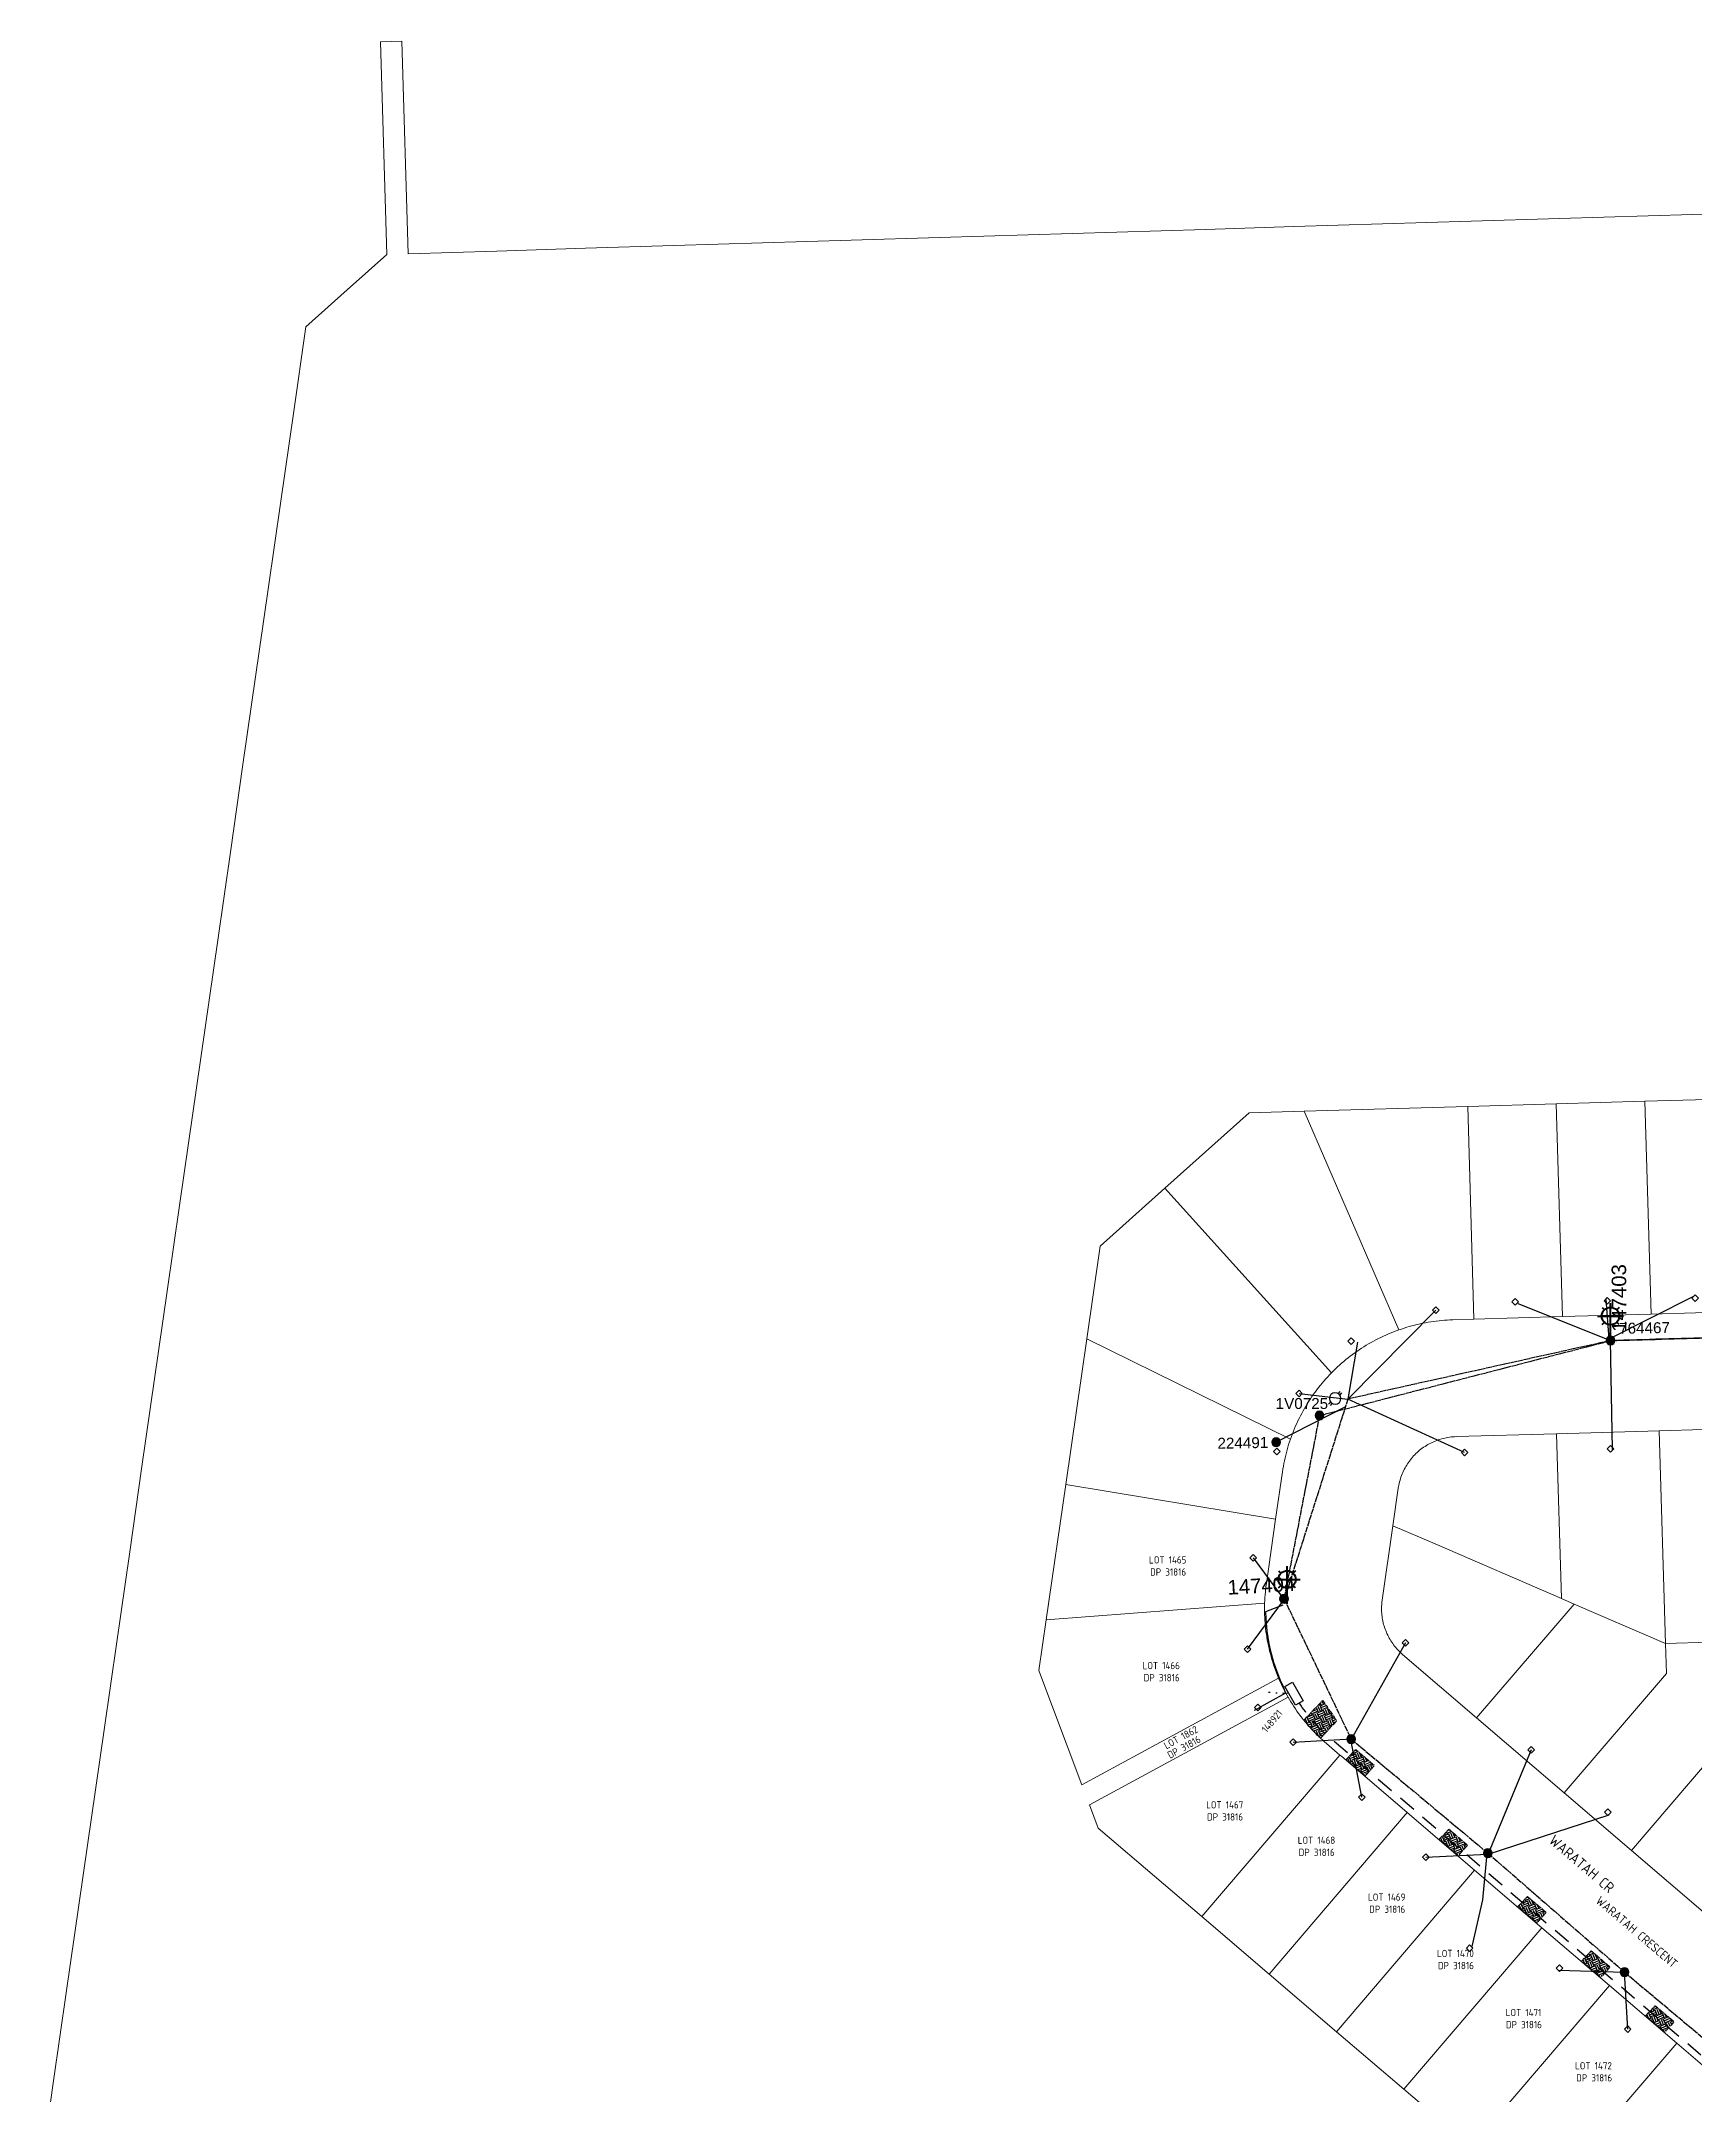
# Model space of a CAD drawing. Header units: metres. Extents: x 283062 to 284231, y 6112747 to 6113727.
# Drawn here: x 283072.9 to 283357.4, y 6113362.6 to 6113715.7 of the extents above; entities that cross this region are included whole.
import ezdxf
from ezdxf.enums import TextEntityAlignment as Align

# ---------------------------------------------------------------- set-up
doc = ezdxf.new("R2010")
doc.units = ezdxf.units.M
for name, pattern in [('Cable Exist OH', [1, 1, 0]), ('CENTER2', [1.125, 0.75, -0.125, 0.125, -0.125]), ('DASHDOT2', [0.5, 0.25, -0.125, 0, -0.125]), ('IECLdasha', [5, 3, -2])]:
    doc.linetypes.add(name, pattern=pattern)
doc.layers.get('0').update_dxf_attribs({"color": 6})
for name, color, linetype in [('_User Miscellaneous1', 7, 'Continuous'), ('_User Miscellaneous8', 7, 'Continuous'), ('Equip_SP_LV_EXT', 7, 'Continuous'), ('Equip_SP_SL_EXT', 7, 'Continuous'), ('Mains_LV_EXT', 7, 'Continuous'), ('Mains_SL_EXT', 7, 'Continuous'), ('Services_SP_EXT', 7, 'Continuous'), ('Services_SP_NEW_UG', 2, 'DASHDOT2'), ('SupportsOH_SP_TR_HV_LV_SL_EXT', 7, 'Continuous'), ('SupportsUG_SP_LV_NEW', 2, 'Continuous'), ('Trench_SP_NEW', 2, 'Continuous')]:
    doc.layers.add(name, color=color, linetype=linetype)
doc.layers.add('Cadastre Land Parcels_SP_EXT', color=9, linetype='Continuous', lineweight=5)
doc.layers.add('Cadastre Roads_SP_EXT', color=9, linetype='Continuous', lineweight=5)
doc.styles.add('iecARIAL', font='arial.ttf', dxfattribs={"height": 2})
doc.styles.add('POLE_LABEL', font='arial.ttf')
doc.styles.get("Standard").update_dxf_attribs({"font": 'isocp.shx'})

# ---------------------------------------------------------------- blocks, each defined once
blk = doc.blocks.new('LV_OH_LINKS_OPEN_EXT')
for p, q in [((-0.17, 4.97), (-0.17, 5.46)), ((0.17, 4.97), (0.17, 5.46)), ((-0.17, 3), (-0.17, 2.5)), ((0.17, 3), (0.17, 2.5))]:
    blk.add_line(p, q)
blk.add_lwpolyline([(0, 2.99, 1), (0, 4.98, 1)], format="xyb", close=True)
at = {"flags": 1}
blk.add_attdef('Z', (0, 0), '', height=0.2, dxfattribs=at)
at = {"flags": 9}
for tag, p in [('ACTUAL_STATUS', (0, 0)), ('STATE', (0, -1.2)), ('SWITCH_TYPE', (0, -1.4)), ('CONSTRUCTED_VOLTAGE', (0, -0.2)), ('NO_PHASES', (0, -0.4)), ('OPERATING_VOLTAGE', (0, -0.6)), ('ORIENTATION', (0, -0.8)), ('OWNED_BY', (0, -1)), ('USAGE', (0, -1.6)), ('LEGEND', (0, -1.8)), ('NOTES', (0, -2))]:
    blk.add_attdef(tag, text='', height=0.2, dxfattribs=at).set_placement(p, align=Align.MIDDLE_LEFT)
blk = doc.blocks.new('SL_LANTERN_EXT')
at = {"lineweight": 40}
for p, q in [((-2.25, 4.22), (2.25, 4.22)), ((-1.46, 5.68), (-1.06, 5.28)), ((0, 1.97), (0, 6.47)), ((1.46, 5.68), (1.06, 5.28)), ((-1.46, 2.76), (-1.06, 3.16)), ((0, 0), (0, 2.72)), ((1.46, 2.76), (1.06, 3.16))]:
    blk.add_line(p, q, dxfattribs=at)
blk.add_circle((0, 4.22), 1.5, dxfattribs=at)
at = {"style": 'iecARIAL', "flags": 8}
blk.add_attdef('ASSET_NUM', (1.5, 1.5), '', height=2.5, dxfattribs=at)
for tag, p, height, flags in [('STATE', (0.98, -2.25), 0.2, 9), ('CONSTRUCTED_VOLTAGE', (0.98, -0.65), 0.2, 9), ('CONTROL_TYPE', (0.98, -0.85), 0.2, 9), ('LANTERN_PURPOSE', (0.98, -1.05), 0.2, 9), ('LANTERN_TYPE', (0.98, -1.25), 0.2, 9), ('NO_PHASES', (0.98, -1.45), 0.2, 9), ('OPERATING_VOLTAGE', (0.98, -1.65), 0.2, 9), ('ORIENTATION', (0.98, -1.85), 0.2, 9), ('OWNED_BY', (0.98, -2.05), 0.2, 9), ('USAGE', (0.98, -2.45), 0.2, 9), ('CEXIST', (0.98, -2.65), 0.2, 9), ('CNEW', (0.98, -2.85), 0.2, 9), ('CNUMBER', (0.98, -3.05), 0.2, 9), ('CREMOVE', (0.98, -3.25), 0.2, 9), ('CREPLACE', (0.98, -3.45), 0.2, 9), ('LKINGHEIGHT', (0.98, -3.65), 0.2, 9), ('LNUMBER', (2.18, -3.25), 2.5, 8), ('LBRACKET', (0.98, -3.85), 0.2, 9), ('LBRACKETVOCAB', (0.98, -4.05), 0.2, 9), ('LCATEGORY', (0.98, -4.25), 0.2, 9), ('LCHARGE1', (0.98, -4.45), 0.2, 9), ('LCHARGE1PERCENT', (0.98, -4.65), 0.2, 9), ('LCHARGE2', (0.98, -4.85), 0.2, 9), ('LCHARGE2PERCENT', (0.98, -5.05), 0.2, 9), ('LCHARGE3', (0.98, -5.25), 0.2, 9), ('LCHARGE3PERCENT', (0.98, -5.45), 0.2, 9), ('LEXIST', (0.98, -5.65), 0.2, 9), ('LLAMP', (0.98, -5.85), 0.2, 9), ('LLAMPVOCAB', (0.98, -6.05), 0.2, 9), ('LMAST', (0.98, -6.25), 0.2, 9), ('LMASTVOCAB', (0.98, -6.45), 0.2, 9), ('LNEW', (0.98, -6.65), 0.2, 9), ('LANTNUMBER', (0.98, -6.85), 0.2, 9), ('LOUTREACH', (0.98, -7.25), 0.2, 9), ('STREETNAME', (0.98, -9.25), 0.2, 9), ('SUBURB', (0.98, -9.45), 0.2, 1), ('LOUTREACHVOCAB', (0.98, -7.45), 0.2, 9), ('LRATECODE', (0.98, -7.65), 0.2, 9), ('LREMOVE', (0.98, -7.85), 0.2, 9), ('LREPLACE', (0.98, -8.05), 0.2, 9), ('LTYPE', (0.98, -8.25), 0.2, 9), ('LTYPEVOCAB', (0.98, -8.45), 0.2, 9), ('LEGEND', (0.98, -8.65), 0.2, 9), ('LOCATION', (0.98, -8.85), 0.2, 9), ('NOTES', (0.98, -9.05), 0.2, 9)]:
    blk.add_attdef(tag, p, '', height=height, dxfattribs=dict(flags=flags))
blk = doc.blocks.new('CCP_EXT')
blk.add_wipeout([(0, 0.57), (0.57, 0), (0, -0.57), (-0.57, 0)])
blk.add_lwpolyline([(-0.57, 0), (0, 0.57), (0.57, 0), (0, -0.57), (-0.57, 0)])
at = {"flags": 1}
blk.add_attdef('Z', (0, 0), '', height=0.2, dxfattribs=at)
at = {"flags": 9}
for tag, p in [('CCP_TYPE', (0, 0)), ('STATE', (0, -1.8)), ('CONSTRUCTED_VOLTAGE', (0, -0.2)), ('NO_PHASES', (0, -0.4)), ('OPERATING_VOLTAGE', (0, -0.6)), ('ORIENTATION', (0, -0.8)), ('OWNED_BY', (0, -1)), ('USAGE', (0, -1.2)), ('LEGEND', (0, -1.4)), ('LIFE_SUPPORT', (0, -1.6)), ('NOTES', (0, -2))]:
    blk.add_attdef(tag, text='', height=0.2, dxfattribs=at).set_placement(p, align=Align.MIDDLE_LEFT)
blk = doc.blocks.new('POLE_EXT')
blk.add_hatch(color=256).paths.add_polyline_path([(-1, 0, 1), (1, 0, 1)])
blk.add_lwpolyline([(-1, 0, 1), (1, 0, 1)], format="xyb", close=True)
for tag, height, flags, p in [('pNumber', 2.5, 8, (-17.84, 2.07)), ('OWNED_BY', 0.2, 9, (1.35, -0.4)), ('PARENT', 0.2, 9, (1.35, -0.6)), ('SPECIAL_USE', 0.2, 9, (1.35, -0.8)), ('STATE', 0.2, 9, (1.35, -1)), ('USAGE', 0.2, 9, (1.35, -1.2)), ('cLV', 0.2, 9, (1.35, -1.4)), ('hDepth', 0.2, 9, (1.35, -1.6)), ('hDia', 0.2, 9, (1.35, -1.8)), ('cHV', 0.2, 9, (1.35, -2)), ('LBRACKET', 0.2, 9, (1.35, -2.2)), ('LExisting', 0.2, 9, (1.35, -2.4)), ('LANTNUMBER', 0.2, 9, (1.35, -2.6)), ('LOther', 0.2, 9, (1.35, -2.8)), ('LRemove', 0.2, 9, (1.35, -3)), ('LEGEND', 0.2, 9, (1.35, -3.2)), ('cLinedev', 0.2, 9, (1.35, -3.4)), ('LOCATION', 0.2, 9, (1.35, -3.6)), ('pExisting', 0.2, 9, (1.35, -3.8)), ('PFNUMBER', 0.2, 9, (1.35, -4)), ('NEWPFNUMBER', 0.2, 9, (1.35, -4.2)), ('pFooting', 0.2, 9, (1.35, -4.4)), ('pNew', 0.2, 9, (1.35, -4.6)), ('pRelocate', 0.2, 9, (1.35, -5)), ('pRemove', 0.2, 9, (1.35, -5.2)), ('pReplace', 0.2, 9, (1.35, -5.4)), ('pStay', 0.2, 9, (1.35, -5.6)), ('pType', 0.2, 9, (1.35, -5.8)), ('cspan', 0.2, 9, (1.35, -6)), ('STREETNAME', 0.2, 9, (1.35, -6.2)), ('SUBURB', 0.2, 9, (1.35, -6.4)), ('NOTES', 0.2, 9, (1.35, -6.6)), ('MAINTAINED_BY', 0.2, 9, (1.36, -6.81)), ('OPERATED_BY', 0.2, 9, (1.36, -7.01))]:
    blk.add_attdef(tag, text='', height=height, dxfattribs=dict(flags=flags)).set_placement(p, align=Align.MIDDLE_LEFT)
at = {"style": 'POLE_LABEL'}
for tag, height, flags, p in [('STRUCTURE_PLANT_NUMBER', 0.2, 9, (1.35, 0.03)), ('ASSET_NUM', 2.5, 8, (2, 2)), ('STREET_CODE', 0.2, 9, (1.35, -0.2))]:
    blk.add_attdef(tag, text='', height=height, dxfattribs=dict(at, flags=flags)).set_placement(p, align=Align.MIDDLE_LEFT)
at = {"flags": 1}
blk.add_attdef('Z', (1.35, -7.33), '', height=0.2, dxfattribs=at)
blk = doc.blocks.new('PILLAR_NEW')
blk.add_wipeout([(-2.47, 0.99), (2.47, 0.99), (2.47, -0.99), (-2.47, -0.99)])
at = {"lineweight": -3}
blk.add_lwpolyline([(-2.47, 0.99), (2.47, 0.99), (2.47, -0.99), (-2.47, -0.99)], close=True, dxfattribs=at)
for tag, height, flags, p in [('ASSET_NUM', 2.5, 8, (2, 4)), ('STREET_CODE', 0.2, 9, (1.5, 2)), ('STATE', 0.2, 9, (1.5, 1.2)), ('SUPPORT_TYPE', 0.2, 9, (1.5, 1)), ('SUBURB', 0.2, 9, (1.5, 0.2)), ('STREETNAME', 0.2, 9, (1.5, 0)), ('OWNED_BY', 0.2, 9, (1.5, 1.8)), ('OPERATED_BY', 0.2, 9, (1.5, 1.6)), ('MAINTAINED_BY', 0.2, 9, (1.5, 1.4)), ('USAGE', 0.2, 9, (1.5, 0.8)), ('LEGEND', 0.2, 9, (1.5, 0.6)), ('PARENT', 0.2, 9, (1.5, 0.4)), ('Z', 0.2, 1, (1.5, -0.6)), ('LOCATION', 0.2, 9, (1.5, -0.2)), ('NOTES', 0.2, 9, (1.5, -0.4))]:
    blk.add_attdef(tag, text='', height=height, dxfattribs=dict(flags=flags)).set_placement(p, align=Align.MIDDLE_LEFT)

msp = doc.modelspace()

# ---------------------------------------------------------------- hatches: boundary and pattern name
at = {"layer": '_User Miscellaneous1', "true_color": 0x939598}
h = msp.add_hatch(dxfattribs=at)
h.set_pattern_fill('EARTH', color=252, scale=0.15, angle=-157.3226)
h.set_pattern_definition([(202.677350448, (-1817101.5174, 11924140.3854), (-0.51163465611, -1.24609087897), [0.9525, -0.9525]), (202.677350448, (-1817101.3797, 11924140.0558), (-0.51163465611, -1.24609087897), [0.9525, -0.9525]), (202.677350448, (-1817101.242, 11924139.7262), (-0.51163465611, -1.24609087897), [0.9525, -0.9525]), (292.677350448, (-1817101.3059, 11924139.5705), (1.24609087897, -0.51163465611), [0.9525, -0.9525]), (292.677350448, (-1817101.6355, 11924139.4328), (1.24609087897, -0.51163465611), [0.9525, -0.9525]), (292.677350448, (-1817101.9651, 11924139.2951), (1.24609087897, -0.51163465611), [0.9525, -0.9525])])
edge = h.paths.add_edge_path()
edge.add_line((283290.13, 6113427.03), (283293.35, 6113430.4))
edge.add_arc((283158.25, 6113334.37), 165.75, 33.933, 35.4075, ccw=False)
edge.add_line((283295.78, 6113426.89), (283293.01, 6113423.91))
edge.add_arc((283312.82, 6113445.1), 29.01, 218.5352, 226.9448, ccw=False)
h = msp.add_hatch(dxfattribs=at)
h.set_pattern_fill('EARTH', color=252, scale=0.15, angle=-157.3226)
h.set_pattern_definition([(202.677350448, (-1817094.2578, 11924133.6086), (-0.51163465611, -1.24609087897), [0.9525, -0.9525]), (202.677350448, (-1817094.12, 11924133.2791), (-0.51163465611, -1.24609087897), [0.9525, -0.9525]), (202.677350448, (-1817093.9823, 11924132.9495), (-0.51163465611, -1.24609087897), [0.9525, -0.9525]), (292.677350448, (-1817094.0463, 11924132.7937), (1.24609087897, -0.51163465611), [0.9525, -0.9525]), (292.677350448, (-1817094.3759, 11924132.656), (1.24609087897, -0.51163465611), [0.9525, -0.9525]), (292.677350448, (-1817094.7054, 11924132.5183), (1.24609087897, -0.51163465611), [0.9525, -0.9525])])
edge = h.paths.add_edge_path()
edge.add_line((283297.39, 6113420.25), (283299.04, 6113422))
edge.add_arc((285614.32, 6116129.24), 3562.26, 229.46239, 229.53064)
edge.add_line((283302.27, 6113419.24), (283300.66, 6113417.41))
edge.add_arc((283449.81, 6113592.57), 230.06, 228.5059, 229.5853, ccw=False)
h = msp.add_hatch(dxfattribs=at)
h.set_pattern_fill('EARTH', color=252, scale=0.15, angle=-157.3226)
h.set_pattern_definition([(202.677350448, (-1817078.2234, 11924119.8855), (-0.51163465611, -1.24609087897), [0.9525, -0.9525]), (202.677350448, (-1817078.08565, 11924119.5559), (-0.51163465611, -1.24609087897), [0.9525, -0.9525]), (202.677350448, (-1817077.9479, 11924119.2263), (-0.51163465611, -1.24609087897), [0.9525, -0.9525]), (292.677350448, (-1817078.0119, 11924119.07055), (1.24609087897, -0.51163465611), [0.9525, -0.9525]), (292.677350448, (-1817078.3415, 11924118.9328), (1.24609087897, -0.51163465611), [0.9525, -0.9525]), (292.677350448, (-1817078.671, 11924118.7951), (1.24609087897, -0.51163465611), [0.9525, -0.9525])])
edge = h.paths.add_edge_path()
edge.add_line((283313.42, 6113406.53), (283315.07, 6113408.27))
edge.add_arc((285630.35, 6116115.52), 3562.26, 229.46239, 229.53064)
edge.add_line((283318.3, 6113405.52), (283316.69, 6113403.69))
edge.add_arc((283465.84, 6113578.85), 230.06, 228.5059, 229.5853, ccw=False)
h = msp.add_hatch(dxfattribs=at)
h.set_pattern_fill('EARTH', color=252, scale=0.15, angle=-157.3226)
h.set_pattern_definition([(202.677350448, (-1817064.7066, 11924108.3306), (-0.51163465611, -1.24609087897), [0.9525, -0.9525]), (202.677350448, (-1817064.5689, 11924108.00105), (-0.51163465611, -1.24609087897), [0.9525, -0.9525]), (202.677350448, (-1817064.4312, 11924107.6715), (-0.51163465611, -1.24609087897), [0.9525, -0.9525]), (292.677350448, (-1817064.4951, 11924107.5157), (1.24609087897, -0.51163465611), [0.9525, -0.9525]), (292.677350448, (-1817064.8247, 11924107.378), (1.24609087897, -0.51163465611), [0.9525, -0.9525]), (292.677350448, (-1817065.1543, 11924107.2403), (1.24609087897, -0.51163465611), [0.9525, -0.9525])])
edge = h.paths.add_edge_path()
edge.add_line((283326.94, 6113394.98), (283328.59, 6113396.72))
edge.add_arc((285643.87, 6116103.96), 3562.26, 229.46239, 229.53064)
edge.add_line((283331.82, 6113393.96), (283330.21, 6113392.13))
edge.add_arc((283479.36, 6113567.29), 230.06, 228.5059, 229.5853, ccw=False)
h = msp.add_hatch(dxfattribs=at)
h.set_pattern_fill('EARTH', color=252, scale=0.15, angle=-157.3226)
h.set_pattern_definition([(202.677350448, (-1817053.749, 11924098.964), (-0.51163465611, -1.24609087897), [0.9525, -0.9525]), (202.677350448, (-1817053.6113, 11924098.6344), (-0.51163465611, -1.24609087897), [0.9525, -0.9525]), (202.677350448, (-1817053.4736, 11924098.3049), (-0.51163465611, -1.24609087897), [0.9525, -0.9525]), (292.677350448, (-1817053.5375, 11924098.1491), (1.24609087897, -0.51163465611), [0.9525, -0.9525]), (292.677350448, (-1817053.8671, 11924098.0114), (1.24609087897, -0.51163465611), [0.9525, -0.9525]), (292.677350448, (-1817054.1967, 11924097.8737), (1.24609087897, -0.51163465611), [0.9525, -0.9525])])
edge = h.paths.add_edge_path()
edge.add_line((283337.89, 6113385.61), (283339.55, 6113387.35))
edge.add_arc((285654.83, 6116094.6), 3562.26, 229.46239, 229.53064)
edge.add_line((283342.78, 6113384.6), (283341.17, 6113382.77))
edge.add_arc((283490.32, 6113557.93), 230.06, 228.5059, 229.5853, ccw=False)
h = msp.add_hatch(dxfattribs=at)
h.set_pattern_fill('EARTH', color=252, scale=0.15, angle=-157.3226)
h.set_pattern_definition([(202.677350448, (-1817042.7299, 11924089.5448), (-0.51163465611, -1.24609087897), [0.9525, -0.9525]), (202.677350448, (-1817042.5922, 11924089.2152), (-0.51163465611, -1.24609087897), [0.9525, -0.9525]), (202.677350448, (-1817042.4545, 11924088.8857), (-0.51163465611, -1.24609087897), [0.9525, -0.9525]), (292.677350448, (-1817042.5184, 11924088.7299), (1.24609087897, -0.51163465611), [0.9525, -0.9525]), (292.677350448, (-1817042.848, 11924088.5922), (1.24609087897, -0.51163465611), [0.9525, -0.9525]), (292.677350448, (-1817043.1776, 11924088.4545), (1.24609087897, -0.51163465611), [0.9525, -0.9525])])
edge = h.paths.add_edge_path()
edge.add_line((283348.91, 6113376.19), (283350.57, 6113377.93))
edge.add_arc((285665.85, 6116085.18), 3562.26, 229.46239, 229.53064)
edge.add_line((283353.8, 6113375.18), (283352.19, 6113373.35))
edge.add_arc((283501.34, 6113548.51), 230.06, 228.5059, 229.5853, ccw=False)

# ---------------------------------------------------------------- linework, layer by layer
at = {"layer": '_User Miscellaneous1', "color": 252, "linetype": 'CENTER2', "true_color": 0x939598, "flags": 128}
for points in [[(283290.13, 6113427.03), (283293.35, 6113430.4, -0.006434), (283295.78, 6113426.89), (283293.01, 6113423.91, -0.03671), (283290.13, 6113427.03)], [(283297.39, 6113420.25), (283299.04, 6113422, 0.000298), (283302.27, 6113419.24), (283300.66, 6113417.41, -0.00471), (283297.39, 6113420.25)], [(283313.42, 6113406.53), (283315.07, 6113408.27, 0.000298), (283318.3, 6113405.52), (283316.69, 6113403.69, -0.00471), (283313.42, 6113406.53)], [(283326.94, 6113394.98), (283328.59, 6113396.72, 0.000298), (283331.82, 6113393.96), (283330.21, 6113392.13, -0.00471), (283326.94, 6113394.98)], [(283337.89, 6113385.61), (283339.55, 6113387.35, 0.000298), (283342.78, 6113384.6), (283341.17, 6113382.77, -0.00471), (283337.89, 6113385.61)], [(283348.91, 6113376.19), (283350.57, 6113377.93, 0.000298), (283353.8, 6113375.18), (283352.19, 6113373.35, -0.00471), (283348.91, 6113376.19)]]:
    msp.add_lwpolyline(points, format="xyb", dxfattribs=at)
at = {"layer": 'Cadastre Land Parcels_SP_EXT', "color": 251, "linetype": 'Continuous', "lineweight": 15, "true_color": 0x636466}
for points in [[(283364.6, 6113686.14), (283349.36, 6113685.67), (283334.13, 6113685.21), (283318.89, 6113684.74), (283303.66, 6113684.28), (283288.42, 6113683.81), (283273.19, 6113683.34), (283257.95, 6113682.88), (283242.72, 6113682.41), (283227.48, 6113681.95), (283212.25, 6113681.48), (283197.02, 6113681.01), (283181.78, 6113680.55), (283166.55, 6113680.08), (283151.31, 6113679.61), (283136.08, 6113679.15), (283134.96, 6113715.71), (283131.3, 6113715.6), (283132.42, 6113679.04), (283129.24, 6113676.19), (283125.6, 6113672.94), (283118.49, 6113666.59), (283116.34, 6113651.67), (283114.17, 6113636.58), (283112, 6113621.49), (283109.83, 6113606.41), (283107.66, 6113591.32), (283105.49, 6113576.24), (283103.32, 6113561.15), (283101.15, 6113546.06), (283098.98, 6113530.97), (283096.81, 6113515.89), (283094.64, 6113500.8), (283092.47, 6113485.72), (283090.29, 6113470.63), (283088.12, 6113455.54), (283085.95, 6113440.46), (283083.78, 6113425.37), (283081.61, 6113410.28), (283079.44, 6113395.2), (283077.27, 6113380.11), (283075.1, 6113365.02), (283072.93, 6113349.94)], [(283318.95, 6113353.67), (283307.35, 6113363.57), (283295.76, 6113373.46), (283284.16, 6113383.36), (283272.57, 6113393.25), (283254.75, 6113408.45), (283253.25, 6113412.45), (283287.42, 6113430.97), (283287.2, 6113431.36), (283286.98, 6113431.77), (283286.76, 6113432.17), (283286.56, 6113432.58), (283286.36, 6113432.99), (283286.16, 6113433.41), (283285.97, 6113433.83), (283285.79, 6113434.25), (283251.95, 6113415.91), (283244.56, 6113435.54), (283245.82, 6113444.29), (283249.17, 6113467.52), (283252.78, 6113492.56), (283255.08, 6113508.52), (283266.23, 6113518.47), (283280.75, 6113531.42), (283290.2, 6113531.7), (283318.31, 6113532.52), (283333.55, 6113532.97), (283348.78, 6113533.42), (283364.02, 6113533.86)], [(283360.34, 6113420.8), (283346.49, 6113404.62), (283371.53, 6113383.19)]]:
    msp.add_lwpolyline(points, dxfattribs=at)
for points in [[(283295.23, 6113487.09), (283295.58, 6113487.42), (283295.92, 6113487.75), (283296.28, 6113488.07), (283296.63, 6113488.38), (283297, 6113488.69), (283297.36, 6113489), (283297.74, 6113489.3), (283298.11, 6113489.59), (283298.49, 6113489.88), (283298.88, 6113490.16), (283299.27, 6113490.43), (283299.66, 6113490.7), (283300.06, 6113490.96), (283300.46, 6113491.22), (283300.87, 6113491.47), (283301.28, 6113491.71), (283301.7, 6113491.95), (283302.11, 6113492.18), (283302.53, 6113492.4), (283302.96, 6113492.62), (283303.39, 6113492.83), (283303.82, 6113493.04), (283304.25, 6113493.23), (283304.69, 6113493.42), (283305.13, 6113493.61), (283305.57, 6113493.78), (283306.02, 6113493.95), (283306.47, 6113494.11), (283290.2, 6113531.7), (283280.75, 6113531.42), (283266.23, 6113518.47), (283294.9, 6113486.75), (283295.23, 6113487.09)], [(283306.92, 6113494.27), (283307.37, 6113494.42), (283307.82, 6113494.56), (283308.27, 6113494.69), (283308.73, 6113494.82), (283309.19, 6113494.93), (283309.65, 6113495.05), (283310.11, 6113495.15), (283310.57, 6113495.25), (283311.04, 6113495.34), (283311.5, 6113495.42), (283311.97, 6113495.5), (283312.44, 6113495.57), (283312.91, 6113495.63), (283313.38, 6113495.68), (283313.85, 6113495.73), (283314.32, 6113495.77), (283314.79, 6113495.8), (283315.26, 6113495.83), (283315.74, 6113495.84), (283319.39, 6113495.95), (283318.31, 6113532.52), (283290.2, 6113531.7), (283306.47, 6113494.11), (283306.92, 6113494.27)], [(283334.63, 6113496.4), (283333.55, 6113532.97), (283318.31, 6113532.52), (283319.39, 6113495.95), (283334.63, 6113496.4)], [(283349.86, 6113496.84), (283348.78, 6113533.42), (283333.55, 6113532.97), (283334.63, 6113496.4), (283349.86, 6113496.84)], [(283365.1, 6113497.29), (283364.02, 6113533.86), (283348.78, 6113533.42), (283349.86, 6113496.84), (283365.1, 6113497.29)], [(283287.99, 6113475.81), (283288.16, 6113476.26), (283288.33, 6113476.71), (283288.51, 6113477.16), (283288.7, 6113477.6), (283288.9, 6113478.04), (283289.11, 6113478.48), (283289.32, 6113478.91), (283289.53, 6113479.34), (283289.76, 6113479.77), (283289.99, 6113480.2), (283290.23, 6113480.62), (283290.47, 6113481.03), (283290.73, 6113481.45), (283290.98, 6113481.85), (283291.25, 6113482.26), (283291.52, 6113482.66), (283291.8, 6113483.05), (283292.08, 6113483.44), (283292.37, 6113483.83), (283292.66, 6113484.21), (283292.97, 6113484.59), (283293.27, 6113484.96), (283293.59, 6113485.33), (283293.9, 6113485.69), (283294.23, 6113486.05), (283294.56, 6113486.4), (283294.9, 6113486.75), (283266.23, 6113518.47), (283255.08, 6113508.52), (283252.78, 6113492.56), (283287.82, 6113475.35), (283287.99, 6113475.81)], [(283286.46, 6113469.72), (283286.53, 6113470.2), (283286.61, 6113470.68), (283286.7, 6113471.15), (283286.79, 6113471.63), (283286.9, 6113472.1), (283287.01, 6113472.57), (283287.12, 6113473.04), (283287.25, 6113473.51), (283287.38, 6113473.97), (283287.52, 6113474.43), (283287.67, 6113474.89), (283287.82, 6113475.35), (283252.78, 6113492.56), (283249.17, 6113467.52), (283285.28, 6113461.58), (283286.46, 6113469.72)], [(283333.59, 6113476.26), (283316.33, 6113475.77), (283316.04, 6113475.75), (283315.76, 6113475.73), (283315.48, 6113475.71), (283315.19, 6113475.67), (283314.91, 6113475.63), (283314.63, 6113475.58), (283314.36, 6113475.52), (283314.08, 6113475.45), (283313.81, 6113475.38), (283313.53, 6113475.3), (283313.26, 6113475.21), (283313, 6113475.11), (283312.73, 6113475.01), (283312.47, 6113474.9), (283312.21, 6113474.78), (283311.96, 6113474.66), (283311.7, 6113474.53), (283311.46, 6113474.39), (283311.21, 6113474.24), (283310.97, 6113474.09), (283310.74, 6113473.93), (283310.5, 6113473.77), (283310.28, 6113473.6), (283310.05, 6113473.42), (283309.84, 6113473.24), (283309.62, 6113473.05), (283309.42, 6113472.85), (283309.22, 6113472.65), (283309.02, 6113472.45), (283308.83, 6113472.24), (283308.65, 6113472.02), (283308.47, 6113471.8), (283308.3, 6113471.57), (283308.13, 6113471.34), (283307.97, 6113471.11), (283307.82, 6113470.87), (283307.67, 6113470.62), (283307.53, 6113470.38), (283307.4, 6113470.13), (283307.27, 6113469.87), (283307.15, 6113469.61), (283307.04, 6113469.35), (283306.94, 6113469.09), (283306.84, 6113468.82), (283306.75, 6113468.55), (283306.67, 6113468.28), (283306.59, 6113468.01), (283306.53, 6113467.73), (283306.47, 6113467.45), (283306.41, 6113467.17), (283306.37, 6113466.89), (283305.44, 6113460.43), (283312.69, 6113457.31), (283334.42, 6113447.94), (283333.59, 6113476.26)], [(283351.26, 6113476.78), (283333.59, 6113476.26), (283334.42, 6113447.94), (283336.62, 6113446.99), (283352.33, 6113440.22), (283351.26, 6113476.78)], [(283367.57, 6113440.66), (283366.5, 6113477.23), (283351.26, 6113476.78), (283352.33, 6113440.22), (283367.57, 6113440.66)], [(283283.39, 6113447.13), (283283.41, 6113447.61), (283283.43, 6113448.1), (283283.47, 6113448.58), (283283.51, 6113449.06), (283283.56, 6113449.54), (283283.62, 6113450.02), (283283.69, 6113450.5), (283285.28, 6113461.58), (283249.17, 6113467.52), (283245.82, 6113444.29), (283283.39, 6113447.13)], [(283336.62, 6113446.99), (283334.42, 6113447.94), (283312.69, 6113457.31), (283305.44, 6113460.43), (283303.61, 6113447.67), (283303.57, 6113447.39), (283303.54, 6113447.11), (283303.52, 6113446.83), (283303.51, 6113446.55), (283303.5, 6113446.27), (283303.5, 6113445.99), (283303.51, 6113445.71), (283303.53, 6113445.42), (283303.55, 6113445.14), (283303.58, 6113444.86), (283303.62, 6113444.58), (283303.67, 6113444.31), (283303.73, 6113444.03), (283303.79, 6113443.76), (283303.86, 6113443.48), (283303.94, 6113443.21), (283304.02, 6113442.94), (283304.11, 6113442.68), (283304.21, 6113442.41), (283304.32, 6113442.15), (283304.43, 6113441.89), (283304.55, 6113441.64), (283304.68, 6113441.39), (283304.81, 6113441.14), (283304.95, 6113440.89), (283305.1, 6113440.65), (283305.25, 6113440.42), (283305.41, 6113440.19), (283305.58, 6113439.96), (283305.75, 6113439.74), (283305.93, 6113439.52), (283306.12, 6113439.3), (283306.31, 6113439.1), (283306.5, 6113438.89), (283306.7, 6113438.7), (283306.91, 6113438.5), (283307.12, 6113438.32), (283319.85, 6113427.41), (283336.62, 6113446.99)], [(283285.79, 6113434.25), (283285.61, 6113434.7), (283285.43, 6113435.15), (283285.25, 6113435.61), (283285.09, 6113436.07), (283284.93, 6113436.53), (283284.78, 6113437), (283284.63, 6113437.47), (283284.5, 6113437.94), (283284.37, 6113438.41), (283284.25, 6113438.88), (283284.14, 6113439.36), (283284.03, 6113439.84), (283283.94, 6113440.32), (283283.85, 6113440.8), (283283.76, 6113441.28), (283283.69, 6113441.76), (283283.62, 6113442.25), (283283.56, 6113442.73), (283283.51, 6113443.22), (283283.47, 6113443.71), (283283.43, 6113444.2), (283283.41, 6113444.68), (283283.39, 6113445.17), (283283.38, 6113445.66), (283283.37, 6113446.15), (283283.38, 6113446.64), (283283.39, 6113447.13), (283245.82, 6113444.29), (283244.56, 6113435.54), (283251.95, 6113415.91), (283285.79, 6113434.25)], [(283352.48, 6113435.05), (283352.33, 6113440.22), (283336.62, 6113446.99), (283319.85, 6113427.41), (283334.91, 6113414.53), (283352.48, 6113435.05)], [(283360.34, 6113420.8), (283374.62, 6113437.47), (283377.6, 6113440.95), (283367.57, 6113440.66), (283352.33, 6113440.22), (283352.48, 6113435.05), (283334.91, 6113414.53), (283346.49, 6113404.62), (283360.34, 6113420.8)], [(283296.33, 6113421.02), (283294.04, 6113422.99), (283293.68, 6113423.3), (283293.33, 6113423.62), (283292.98, 6113423.94), (283292.64, 6113424.26), (283292.3, 6113424.6), (283291.97, 6113424.93), (283291.64, 6113425.28), (283291.32, 6113425.62), (283291, 6113425.98), (283290.69, 6113426.33), (283290.39, 6113426.69), (283290.09, 6113427.06), (283289.8, 6113427.43), (283289.51, 6113427.81), (283289.23, 6113428.19), (283288.95, 6113428.57), (283288.68, 6113428.96), (283288.42, 6113429.36), (283288.16, 6113429.75), (283287.91, 6113430.15), (283287.66, 6113430.56), (283287.42, 6113430.97), (283253.25, 6113412.45), (283254.75, 6113408.45), (283272.57, 6113393.25), (283296.33, 6113421.02)], [(283307.92, 6113411.12), (283296.61, 6113420.81), (283296.33, 6113421.02), (283272.57, 6113393.25), (283284.16, 6113383.36), (283307.92, 6113411.12)], [(283319.51, 6113401.22), (283307.92, 6113411.12), (283284.16, 6113383.36), (283295.76, 6113373.46), (283319.51, 6113401.22)], [(283331.09, 6113391.31), (283319.51, 6113401.22), (283295.76, 6113373.46), (283307.35, 6113363.57), (283331.09, 6113391.31)], [(283342.68, 6113381.41), (283331.09, 6113391.31), (283307.35, 6113363.57), (283318.95, 6113353.67), (283342.68, 6113381.41)], [(283354.26, 6113371.5), (283342.68, 6113381.41), (283318.95, 6113353.67), (283330.54, 6113343.78), (283354.26, 6113371.5)], [(283365.85, 6113361.6), (283362.33, 6113364.6), (283354.26, 6113371.5), (283330.54, 6113343.78), (283342.17, 6113333.86), (283365.85, 6113361.6)]]:
    msp.add_lwpolyline(points, close=True, dxfattribs=at)
at = {"layer": 'Mains_LV_EXT', "linetype": 'Cable Exist OH', "lineweight": 30}
msp.add_lwpolyline([(283342.88, 6113492.27), (283368.24, 6113493.01), (283396.82, 6113493.85)], dxfattribs=at)
at = {"layer": 'Mains_SL_EXT', "linetype": 'Cable Exist OH'}
msp.add_lwpolyline([(283428.98, 6113494.81), (283396.82, 6113493.85), (283368.24, 6113493.01), (283342.88, 6113492.27)], dxfattribs=at)
at = {"layer": 'Services_SP_NEW_UG', "color": 2, "linetype": 'DASHDOT2', "ltscale": 8, "flags": 128}
msp.add_lwpolyline([(283288.44, 6113431.57), (283284.07, 6113431.79)], dxfattribs=at)

# ---------------------------------------------------------------- block references
at = {"layer": 'Equip_SP_LV_EXT', "rotation": 317.2285988412327}
msp.add_blockref('LV_OH_LINKS_OPEN_EXT', (283292.81, 6113479.39), dxfattribs=at)
at = {"layer": 'Equip_SP_SL_EXT'}
ref = msp.add_blockref('SL_LANTERN_EXT', (283342.88, 6113492.27), dxfattribs=at)
ref.add_attrib('ASSET_NUM', '147403', dxfattribs={"layer": '0', "height": 2.5, "rotation": 90.3403, "style": 'iecARIAL'}).set_placement((283344.38, 6113493.77), align=Align.MIDDLE_LEFT)
ref = msp.add_blockref('SL_LANTERN_EXT', (283287.25, 6113447), dxfattribs=at)
ref.add_attrib('ASSET_NUM', '147404', dxfattribs={"layer": '0', "height": 2.5, "rotation": 3.2916, "style": 'iecARIAL'}).set_placement((283288.75, 6113448.5), align=Align.BOTTOM_RIGHT)
at = {"layer": 'SupportsOH_SP_TR_HV_LV_SL_EXT'}
ref = msp.add_blockref('POLE_EXT', (283342.89, 6113492.31), dxfattribs=dict(at, xscale=0.75, yscale=0.75))
ref.add_attrib('ASSET_NUM', '764467', dxfattribs={"layer": '0', "height": 1.875, "rotation": 1, "style": 'POLE_LABEL'}).set_placement((283344.39, 6113492.88), align=Align.BOTTOM_LEFT)
at = {"layer": 'SupportsOH_SP_TR_HV_LV_SL_EXT', "xscale": 0.75, "yscale": 0.75}
for p in [(283286.72, 6113447.9, 24.06), (283298.27, 6113423.77, 23.8), (283321.79, 6113404.15, 23.15), (283345.28, 6113383.71, 22.3)]:
    msp.add_blockref('POLE_EXT', p, dxfattribs=at)

# ---------------------------------------------------------------- texts
at = {"layer": '_User Miscellaneous8', "color": 251, "linetype": 'Continuous', "true_color": 0x636466}
for s, p in [('LOT 1862', (283266.49, 6113421.98)), ('DP 31816', (283267.11, 6113420.36))]:
    msp.add_text(s, height=1.25, rotation=28.6097, dxfattribs=at).set_placement(p)
at = {"layer": '_User Miscellaneous8', "color": 251, "linetype": 'Continuous', "true_color": 0x636466, "char_height": 1.25, "attachment_point": 1}
for s, insert in [('\\pi1.0355;LOT 1465\\P\\pi1.2179;DP 31816', (283262.48, 6113455.2)), ('\\pi1.0304;LOT 1466\\P\\pi1.2179;DP 31816', (283261.37, 6113437.03)), ('\\pi1.0614;LOT 1467\\P\\pi1.2179;DP 31816', (283272.27, 6113413.09)), ('\\pi1.0614;LOT 1468\\P\\pi1.2179;DP 31816', (283288.03, 6113407)), ('\\pi1.0166;LOT 1469\\P\\pi1.2179;DP 31816', (283300.16, 6113397.22)), ('\\pi1.1864;LOT 1471\\P\\pi1.2179;DP 31816', (283323.67, 6113377.38)), ('\\pi1.0238;LOT 1472\\P\\pi1.2179;DP 31816', (283335.76, 6113368.23))]:
    msp.add_mtext_dynamic_manual_height_columns(s, width=8.4978, gutter_width=4, heights=[3.57], dxfattribs=dict(at, insert=insert))
at = {"layer": '_User Miscellaneous8', "linetype": 'Continuous', "insert": (283341.09, 6113396.96), "char_height": 1.5, "attachment_point": 1, "rotation": 319.5179}
msp.add_mtext_dynamic_manual_height_columns('\\pi0.12437;WARATAH CRESCENT', width=18.6987, gutter_width=4, heights=[2.12], dxfattribs=at)
at = {"layer": 'Cadastre Roads_SP_EXT'}
msp.add_text('WARATAH CR', height=1.8, rotation=319.5879, dxfattribs=at).set_placement((283332.13, 6113406.06))

# ---------------------------------------------------------------- next in the draw order: block references
at = {"layer": 'Services_SP_EXT'}
for p in [(283342.33, 6113499.14), (283357.45, 6113499.59), (283312.84, 6113497.49), (283326.49, 6113498.96), (283298.28, 6113492.2), (283289.3, 6113483.19), (283285.5, 6113473.23), (283317.79, 6113473.04), (283342.88, 6113473.69), (283281.41, 6113454.94), (283280.44, 6113439.22), (283307.63, 6113440.33), (283282.23, 6113429.22), (283288.32, 6113423.22), (283329.22, 6113421.94), (283300.09, 6113413.75), (283342.41, 6113411.22), (283311.09, 6113403.47), (283318.65, 6113387.82), (283334.1, 6113384.37), (283345.83, 6113373.89)]:
    msp.add_blockref('CCP_EXT', p, dxfattribs=at)

# ---------------------------------------------------------------- next in the draw order: linework, layer by layer
at = {"layer": 'Cadastre Roads_SP_EXT', "linetype": 'Continuous'}
for points in [[(283365.1, 6113497.29), (283349.86, 6113496.84), (283334.63, 6113496.4), (283319.39, 6113495.95), (283315.74, 6113495.84), (283315.26, 6113495.83), (283314.79, 6113495.8), (283314.32, 6113495.77), (283313.85, 6113495.73), (283313.38, 6113495.68), (283312.91, 6113495.63), (283312.44, 6113495.57), (283311.97, 6113495.5), (283311.5, 6113495.42), (283311.04, 6113495.34), (283310.57, 6113495.25), (283310.11, 6113495.15), (283309.65, 6113495.05), (283309.19, 6113494.93), (283308.73, 6113494.82), (283308.27, 6113494.69), (283307.82, 6113494.56), (283307.37, 6113494.42), (283306.92, 6113494.27), (283306.47, 6113494.11), (283306.02, 6113493.95), (283305.57, 6113493.78), (283305.13, 6113493.61), (283304.69, 6113493.42), (283304.25, 6113493.23), (283303.82, 6113493.04), (283303.39, 6113492.83), (283302.96, 6113492.62), (283302.53, 6113492.4), (283302.11, 6113492.18), (283301.7, 6113491.95), (283301.28, 6113491.71), (283300.87, 6113491.47), (283300.46, 6113491.22), (283300.06, 6113490.96), (283299.66, 6113490.7), (283299.27, 6113490.43), (283298.88, 6113490.16), (283298.49, 6113489.88), (283298.11, 6113489.59), (283297.74, 6113489.3), (283297.36, 6113489), (283297, 6113488.69), (283296.63, 6113488.38), (283296.28, 6113488.07), (283295.92, 6113487.75), (283295.58, 6113487.42), (283295.23, 6113487.09), (283294.9, 6113486.75), (283294.56, 6113486.4), (283294.23, 6113486.05), (283293.9, 6113485.69), (283293.59, 6113485.33), (283293.27, 6113484.96), (283292.97, 6113484.59), (283292.66, 6113484.21), (283292.37, 6113483.83), (283292.08, 6113483.44), (283291.8, 6113483.05), (283291.52, 6113482.66), (283291.25, 6113482.26), (283290.98, 6113481.85), (283290.73, 6113481.45), (283290.47, 6113481.03), (283290.23, 6113480.62), (283289.99, 6113480.2), (283289.76, 6113479.77), (283289.53, 6113479.34), (283289.32, 6113478.91), (283289.11, 6113478.48), (283288.9, 6113478.04), (283288.7, 6113477.6), (283288.51, 6113477.16), (283288.33, 6113476.71), (283288.16, 6113476.26), (283287.99, 6113475.81), (283287.82, 6113475.35), (283287.67, 6113474.89), (283287.52, 6113474.43), (283287.38, 6113473.97), (283287.25, 6113473.51), (283287.12, 6113473.04), (283287.01, 6113472.57), (283286.9, 6113472.1), (283286.79, 6113471.63), (283286.7, 6113471.15), (283286.61, 6113470.68), (283286.53, 6113470.2), (283286.46, 6113469.72), (283285.28, 6113461.58), (283283.69, 6113450.5), (283283.62, 6113450.02), (283283.56, 6113449.54), (283283.51, 6113449.06), (283283.47, 6113448.58), (283283.43, 6113448.1), (283283.41, 6113447.61), (283283.39, 6113447.13), (283283.38, 6113446.64), (283283.37, 6113446.15), (283283.38, 6113445.66), (283283.39, 6113445.17), (283283.41, 6113444.68), (283283.43, 6113444.2), (283283.47, 6113443.71), (283283.51, 6113443.22), (283283.56, 6113442.73), (283283.62, 6113442.25), (283283.69, 6113441.76), (283283.76, 6113441.28), (283283.85, 6113440.8), (283283.94, 6113440.32), (283284.03, 6113439.84), (283284.14, 6113439.36), (283284.25, 6113438.88), (283284.37, 6113438.41), (283284.5, 6113437.94), (283284.63, 6113437.47), (283284.78, 6113437), (283284.93, 6113436.53), (283285.09, 6113436.07), (283285.25, 6113435.61), (283285.43, 6113435.15), (283285.61, 6113434.7), (283285.79, 6113434.25), (283285.97, 6113433.83), (283286.16, 6113433.41), (283286.36, 6113432.99), (283286.56, 6113432.58), (283286.76, 6113432.17), (283286.98, 6113431.77), (283287.2, 6113431.36), (283287.42, 6113430.97), (283287.66, 6113430.56), (283287.91, 6113430.15), (283288.16, 6113429.75), (283288.42, 6113429.36), (283288.68, 6113428.96), (283288.95, 6113428.57), (283289.23, 6113428.19), (283289.51, 6113427.81), (283289.8, 6113427.43), (283290.09, 6113427.06), (283290.39, 6113426.69), (283290.69, 6113426.33), (283291, 6113425.98), (283291.32, 6113425.62), (283291.64, 6113425.28), (283291.97, 6113424.93), (283292.3, 6113424.6), (283292.64, 6113424.26), (283292.98, 6113423.94), (283293.33, 6113423.62), (283293.68, 6113423.3), (283294.04, 6113422.99), (283296.33, 6113421.02), (283296.61, 6113420.81), (283307.92, 6113411.12), (283319.51, 6113401.22), (283331.09, 6113391.31), (283342.68, 6113381.41), (283354.26, 6113371.5), (283362.33, 6113364.6)], [(283371.53, 6113383.19), (283346.49, 6113404.62), (283334.91, 6113414.53), (283319.85, 6113427.41), (283307.12, 6113438.32), (283306.91, 6113438.5), (283306.7, 6113438.7), (283306.5, 6113438.89), (283306.31, 6113439.1), (283306.12, 6113439.3), (283305.93, 6113439.52), (283305.75, 6113439.74), (283305.58, 6113439.96), (283305.41, 6113440.19), (283305.25, 6113440.42), (283305.1, 6113440.65), (283304.95, 6113440.89), (283304.81, 6113441.14), (283304.68, 6113441.39), (283304.55, 6113441.64), (283304.43, 6113441.89), (283304.32, 6113442.15), (283304.21, 6113442.41), (283304.11, 6113442.68), (283304.02, 6113442.94), (283303.94, 6113443.21), (283303.86, 6113443.48), (283303.79, 6113443.76), (283303.73, 6113444.03), (283303.67, 6113444.31), (283303.62, 6113444.58), (283303.58, 6113444.86), (283303.55, 6113445.14), (283303.53, 6113445.42), (283303.51, 6113445.71), (283303.5, 6113445.99), (283303.5, 6113446.27), (283303.51, 6113446.55), (283303.52, 6113446.83), (283303.54, 6113447.11), (283303.57, 6113447.39), (283303.61, 6113447.67), (283305.44, 6113460.43), (283306.37, 6113466.89), (283306.41, 6113467.17), (283306.47, 6113467.45), (283306.53, 6113467.73), (283306.59, 6113468.01), (283306.67, 6113468.28), (283306.75, 6113468.55), (283306.84, 6113468.82), (283306.94, 6113469.09), (283307.04, 6113469.35), (283307.15, 6113469.61), (283307.27, 6113469.87), (283307.4, 6113470.13), (283307.53, 6113470.38), (283307.67, 6113470.62), (283307.82, 6113470.87), (283307.97, 6113471.11), (283308.13, 6113471.34), (283308.3, 6113471.57), (283308.47, 6113471.8), (283308.65, 6113472.02), (283308.83, 6113472.24), (283309.02, 6113472.45), (283309.22, 6113472.65), (283309.42, 6113472.85), (283309.62, 6113473.05), (283309.84, 6113473.24), (283310.05, 6113473.42), (283310.28, 6113473.6), (283310.5, 6113473.77), (283310.74, 6113473.93), (283310.97, 6113474.09), (283311.21, 6113474.24), (283311.46, 6113474.39), (283311.7, 6113474.53), (283311.96, 6113474.66), (283312.21, 6113474.78), (283312.47, 6113474.9), (283312.73, 6113475.01), (283313, 6113475.11), (283313.26, 6113475.21), (283313.53, 6113475.3), (283313.81, 6113475.38), (283314.08, 6113475.45), (283314.36, 6113475.52), (283314.63, 6113475.58), (283314.91, 6113475.63), (283315.19, 6113475.67), (283315.48, 6113475.71), (283315.76, 6113475.73), (283316.04, 6113475.75), (283316.33, 6113475.77), (283333.59, 6113476.26), (283351.26, 6113476.78), (283366.5, 6113477.23)]]:
    msp.add_lwpolyline(points, dxfattribs=at)
at = {"layer": 'Mains_LV_EXT', "linetype": 'Cable Exist OH', "lineweight": 30}
for points in [[(283292.81, 6113479.39), (283342.88, 6113492.27)], [(283292.81, 6113479.39), (283286.72, 6113447.9)], [(283286.72, 6113447.9), (283298.27, 6113423.77)], [(283298.27, 6113423.77), (283321.79, 6113404.15)], [(283321.79, 6113404.15), (283345.28, 6113383.71)], [(283345.28, 6113383.71), (283368.68, 6113364.11)]]:
    msp.add_lwpolyline(points, dxfattribs=at)
at = {"layer": 'Mains_SL_EXT', "linetype": 'Cable Exist OH'}
msp.add_lwpolyline([(283342.88, 6113492.27), (283297.71, 6113482.23), (283286.78, 6113447.85)], dxfattribs=at)
at = {"layer": 'Services_SP_EXT'}
for points in [[(283357.15, 6113499.87), (283342.57, 6113492.52)], [(283312.84, 6113497.49), (283297.71, 6113482.23)], [(283326.95, 6113498.68), (283342.88, 6113492.27)], [(283342.06, 6113499.39), (283342.57, 6113492.52)], [(283299.38, 6113492.03), (283297.71, 6113482.23)], [(283343.23, 6113473.54), (283342.88, 6113492.27)], [(283289.3, 6113483.19), (283297.71, 6113482.23)], [(283317.79, 6113473.04), (283297.71, 6113482.23)], [(283297.3, 6113480.91), (283285.38, 6113474.8)], [(283281.41, 6113454.94), (283287.25, 6113447)], [(283280.44, 6113439.22), (283286.78, 6113447.85)], [(283286.5, 6113446.77), (283283.56, 6113445.62), (283283.56, 6113445.62), (283283.59, 6113444.51), (283283.78, 6113442.33), (283284.12, 6113440.17), (283284.35, 6113439.1), (283284.91, 6113436.99), (283285.63, 6113434.92), (283286.04, 6113433.9), (283286.49, 6113432.91), (283286.99, 6113431.67), (283281.59, 6113428.66)], [(283307.63, 6113440.33), (283298.3, 6113423.79)], [(283288.32, 6113423.22), (283298.3, 6113423.79)], [(283300.09, 6113413.75), (283298.22, 6113423.69)], [(283329.22, 6113421.94), (283321.81, 6113404.03)], [(283342.57, 6113410.67), (283321.77, 6113403.93)], [(283311.09, 6113403.47), (283321.64, 6113404)], [(283319.08, 6113388.12), (283320.93, 6113396.11), (283321.65, 6113404.12)], [(283333.91, 6113384.05), (283345.28, 6113383.7)], [(283345.83, 6113373.89), (283345.28, 6113383.7)]]:
    msp.add_lwpolyline(points, dxfattribs=at)
at = {"layer": 'Trench_SP_NEW', "color": 6, "linetype": 'IECLdasha', "flags": 128}
msp.add_lwpolyline([(283442.05, 6113297.93), (283297.9, 6113421.14), (283294.76, 6113423.83), (283294.42, 6113424.13), (283294.08, 6113424.44), (283293.74, 6113424.75), (283293.41, 6113425.06), (283293.09, 6113425.38), (283292.77, 6113425.71), (283292.45, 6113426.04), (283292.14, 6113426.37), (283291.84, 6113426.71), (283291.54, 6113427.06), (283291.25, 6113427.4), (283290.96, 6113427.76), (283290.67, 6113428.12), (283290.4, 6113428.48), (283290.13, 6113428.85), (283289.86, 6113429.22), (283289.6, 6113429.59), (283289.36, 6113429.95)], dxfattribs=at)

# ---------------------------------------------------------------- next in the draw order: block references
at = {"layer": 'SupportsOH_SP_TR_HV_LV_SL_EXT'}
ref = msp.add_blockref('POLE_EXT', (283292.81, 6113479.39, 24.05), dxfattribs=dict(at, xscale=0.75, yscale=0.75))
ref.add_attrib('ASSET_NUM', '1V0725', dxfattribs={"layer": '0', "height": 1.875, "style": 'POLE_LABEL'}).set_placement((283294.31, 6113479.96, 24.05), align=Align.BOTTOM_RIGHT)
ref = msp.add_blockref('POLE_EXT', (283285.38, 6113474.8), dxfattribs=dict(at, xscale=0.75, yscale=0.75))
ref.add_attrib('ASSET_NUM', '224491', dxfattribs={"layer": '0', "height": 1.875, "rotation": 1, "style": 'POLE_LABEL'}).set_placement((283284.01, 6113474.77), align=Align.MIDDLE_RIGHT)

# ---------------------------------------------------------------- next in the draw order: texts
at = {"layer": '_User Miscellaneous8', "color": 251, "linetype": 'Continuous', "true_color": 0x636466, "insert": (283311.98, 6113387.53), "char_height": 1.25, "attachment_point": 1}
msp.add_mtext_dynamic_manual_height_columns('\\pi1.0609;LOT 1470\\P\\pi1.2179;DP 31816', width=8.4978, gutter_width=4, heights=[3.57], dxfattribs=at)

# ---------------------------------------------------------------- next in the draw order: block references
at = {"layer": 'SupportsUG_SP_LV_NEW', "color": 7}
ref = msp.add_blockref('PILLAR_NEW', (283288.44, 6113431.57), dxfattribs=dict(at, xscale=0.7500000000000001, yscale=0.7500000000000001, zscale=0.7500000000000001, rotation=119.5970617186177))
ref.add_attrib('ASSET_NUM', '148921', dxfattribs={"layer": '0', "height": 1.25, "rotation": 50}).set_placement((283283.24, 6113425.17), align=Align.MIDDLE_LEFT)

doc.saveas('drawing.dxf')
